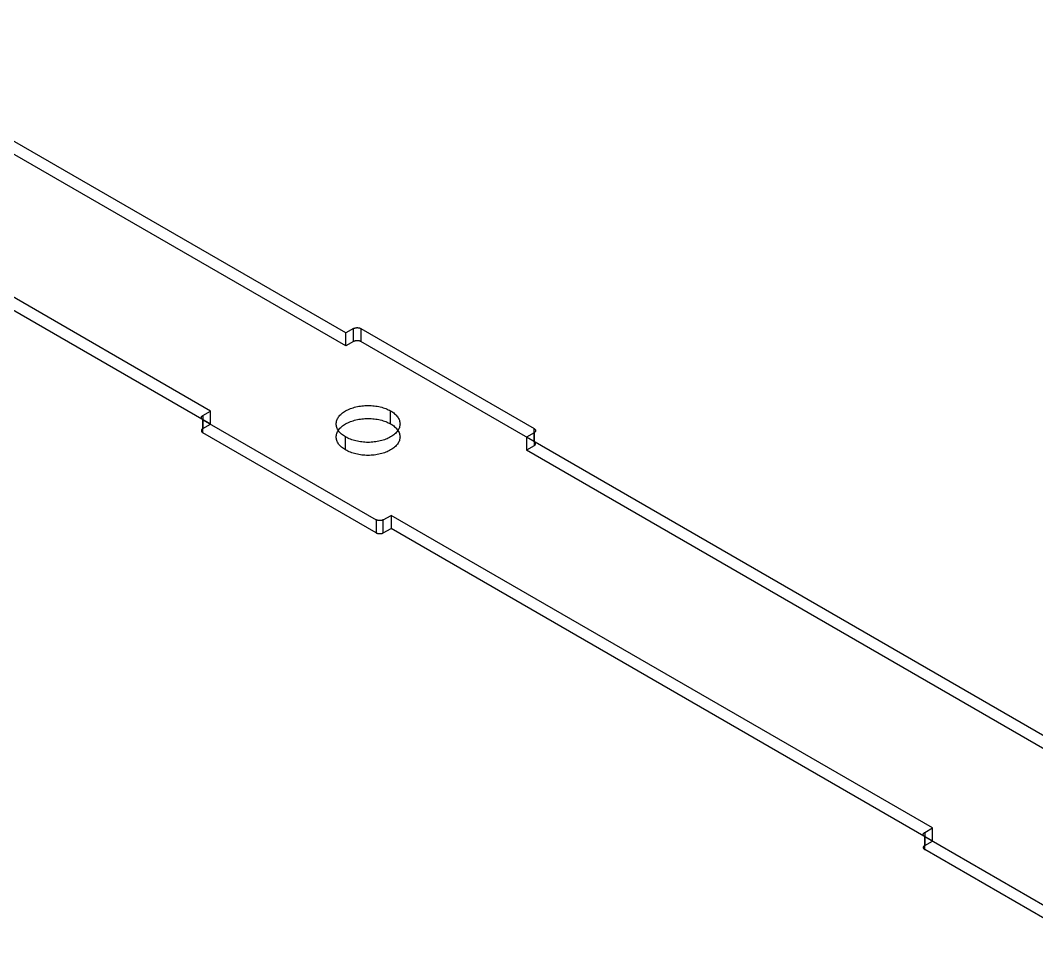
# Model space of a CAD drawing. Header units: inches. Extents: x 1.4 to 100.6, y 1.4 to 64.6.
# Drawn here: x 89.493 to 92.227, y 34.668 to 37.168 of the extents above; entities that cross this region are included whole.
import ezdxf

# ---------------------------------------------------------------- set-up
doc = ezdxf.new("R2010")
doc.units = ezdxf.units.IN
doc.header["$MEASUREMENT"] = 0

msp = doc.modelspace()

# ---------------------------------------------------------------- linework, layer by layer
at = {"layer": 'OUTLINE'}
for p, q in [((90.3688, 36.3271), (88.9121, 37.1682)), ((90.3688, 36.2921), (88.9121, 37.1331)), ((90.0046, 36.1169), (88.5479, 36.9579)), ((90.0046, 36.0818), (88.5479, 36.9229)), ((90.3896, 36.3391), (90.3688, 36.3271)), ((90.3688, 36.2921), (90.3688, 36.3271)), ((90.3896, 36.3391), (90.3898, 36.3393)), ((90.3896, 36.3041), (90.3896, 36.3391)), ((90.3898, 36.3393), (90.39, 36.3394)), ((90.39, 36.3394), (90.3903, 36.3395)), ((90.3903, 36.3395), (90.3905, 36.3396)), ((90.3905, 36.3396), (90.3908, 36.3398)), ((90.3908, 36.3398), (90.3911, 36.3399)), ((90.3911, 36.3399), (90.3913, 36.34)), ((90.3913, 36.34), (90.3916, 36.3401)), ((90.3916, 36.3401), (90.3919, 36.3402)), ((90.3919, 36.3402), (90.3922, 36.3403)), ((90.3922, 36.3403), (90.3925, 36.3404)), ((90.3925, 36.3404), (90.3928, 36.3405)), ((90.3928, 36.3405), (90.393, 36.3406)), ((90.393, 36.3406), (90.3933, 36.3407)), ((90.3933, 36.3407), (90.3936, 36.3407)), ((90.3936, 36.3407), (90.3939, 36.3408)), ((90.3939, 36.3408), (90.3943, 36.3409)), ((90.3943, 36.3409), (90.3946, 36.341)), ((90.3946, 36.341), (90.3949, 36.341)), ((90.3949, 36.341), (90.3952, 36.3411)), ((90.3952, 36.3411), (90.3955, 36.3411)), ((90.3955, 36.3411), (90.3958, 36.3412)), ((90.3958, 36.3412), (90.3962, 36.3412)), ((90.3962, 36.3412), (90.3965, 36.3413)), ((90.3965, 36.3413), (90.3968, 36.3413)), ((90.3968, 36.3413), (90.3971, 36.3413)), ((90.3971, 36.3413), (90.3975, 36.3414)), ((90.3975, 36.3414), (90.3978, 36.3414)), ((90.3978, 36.3414), (90.3981, 36.3414)), ((90.3981, 36.3414), (90.3985, 36.3414)), ((90.3985, 36.3414), (90.3988, 36.3414)), ((90.3988, 36.3414), (90.3991, 36.3414)), ((90.3991, 36.3414), (90.3995, 36.3414)), ((90.3995, 36.3414), (90.3998, 36.3414)), ((90.3998, 36.3414), (90.4001, 36.3414)), ((90.4001, 36.3414), (90.4004, 36.3414)), ((90.4004, 36.3414), (90.4008, 36.3414)), ((90.4008, 36.3414), (90.4011, 36.3413)), ((90.4011, 36.3413), (90.4014, 36.3413)), ((90.4014, 36.3413), (90.4018, 36.3413)), ((90.4018, 36.3413), (90.4021, 36.3412)), ((90.4021, 36.3412), (90.4024, 36.3412)), ((90.4024, 36.3412), (90.4027, 36.3411)), ((90.4027, 36.3411), (90.403, 36.3411)), ((90.403, 36.3411), (90.4034, 36.341)), ((90.4034, 36.341), (90.4037, 36.341)), ((90.4037, 36.341), (90.404, 36.3409)), ((90.404, 36.3409), (90.4043, 36.3408)), ((90.4043, 36.3408), (90.4046, 36.3407)), ((90.4046, 36.3407), (90.4049, 36.3407)), ((90.4049, 36.3407), (90.4052, 36.3406)), ((90.4052, 36.3406), (90.4055, 36.3405)), ((90.4055, 36.3405), (90.4058, 36.3404)), ((90.4058, 36.3404), (90.4061, 36.3403)), ((90.4061, 36.3403), (90.4064, 36.3402)), ((90.4064, 36.3402), (90.4066, 36.3401)), ((90.4066, 36.3401), (90.4069, 36.34)), ((90.4069, 36.34), (90.4072, 36.3399)), ((90.4072, 36.3399), (90.4074, 36.3398)), ((90.4074, 36.3398), (90.4077, 36.3396)), ((90.4077, 36.3396), (90.408, 36.3395)), ((90.408, 36.3395), (90.4082, 36.3394)), ((90.4082, 36.3394), (90.4084, 36.3393)), ((90.4084, 36.3393), (90.4087, 36.3391)), ((90.4087, 36.3391), (90.4087, 36.3041)), ((90.4087, 36.3391), (90.8751, 36.0698)), ((90.3896, 36.3041), (90.3688, 36.2921)), ((90.3898, 36.3042), (90.3896, 36.3041)), ((90.39, 36.3044), (90.3898, 36.3042)), ((90.3903, 36.3045), (90.39, 36.3044)), ((90.3905, 36.3046), (90.3903, 36.3045)), ((90.3908, 36.3047), (90.3905, 36.3046)), ((90.3911, 36.3048), (90.3908, 36.3047)), ((90.3913, 36.3049), (90.3911, 36.3048)), ((90.3916, 36.3051), (90.3913, 36.3049)), ((90.3919, 36.3052), (90.3916, 36.3051)), ((90.3922, 36.3053), (90.3919, 36.3052)), ((90.3925, 36.3054), (90.3922, 36.3053)), ((90.3928, 36.3055), (90.3925, 36.3054)), ((90.393, 36.3055), (90.3928, 36.3055)), ((90.3933, 36.3056), (90.393, 36.3055)), ((90.3936, 36.3057), (90.3933, 36.3056)), ((90.3939, 36.3058), (90.3936, 36.3057)), ((90.3943, 36.3058), (90.3939, 36.3058)), ((90.3946, 36.3059), (90.3943, 36.3058)), ((90.3949, 36.306), (90.3946, 36.3059)), ((90.3952, 36.306), (90.3949, 36.306)), ((90.3955, 36.3061), (90.3952, 36.306)), ((90.3958, 36.3061), (90.3955, 36.3061)), ((90.3962, 36.3062), (90.3958, 36.3061)), ((90.3965, 36.3062), (90.3962, 36.3062)), ((90.3968, 36.3063), (90.3965, 36.3062)), ((90.3971, 36.3063), (90.3968, 36.3063)), ((90.3975, 36.3063), (90.3971, 36.3063)), ((90.3978, 36.3063), (90.3975, 36.3063)), ((90.3981, 36.3064), (90.3978, 36.3063)), ((90.3985, 36.3064), (90.3981, 36.3064)), ((90.3988, 36.3064), (90.3985, 36.3064)), ((90.3991, 36.3064), (90.3988, 36.3064)), ((90.3995, 36.3064), (90.3991, 36.3064)), ((90.3998, 36.3064), (90.3995, 36.3064)), ((90.4001, 36.3064), (90.3998, 36.3064)), ((90.4004, 36.3063), (90.4001, 36.3064)), ((90.4008, 36.3063), (90.4004, 36.3063)), ((90.4011, 36.3063), (90.4008, 36.3063)), ((90.4014, 36.3063), (90.4011, 36.3063)), ((90.4018, 36.3062), (90.4014, 36.3063)), ((90.4021, 36.3062), (90.4018, 36.3062)), ((90.4024, 36.3061), (90.4021, 36.3062)), ((90.4027, 36.3061), (90.4024, 36.3061)), ((90.403, 36.306), (90.4027, 36.3061)), ((90.4034, 36.306), (90.403, 36.306)), ((90.4037, 36.3059), (90.4034, 36.306)), ((90.404, 36.3058), (90.4037, 36.3059)), ((90.4043, 36.3058), (90.404, 36.3058)), ((90.4046, 36.3057), (90.4043, 36.3058)), ((90.4049, 36.3056), (90.4046, 36.3057)), ((90.4052, 36.3055), (90.4049, 36.3056)), ((90.4055, 36.3055), (90.4052, 36.3055)), ((90.4058, 36.3054), (90.4055, 36.3055)), ((90.4061, 36.3053), (90.4058, 36.3054)), ((90.4064, 36.3052), (90.4061, 36.3053)), ((90.4066, 36.3051), (90.4064, 36.3052)), ((90.4069, 36.3049), (90.4066, 36.3051)), ((90.4072, 36.3048), (90.4069, 36.3049)), ((90.4074, 36.3047), (90.4072, 36.3048)), ((90.4077, 36.3046), (90.4074, 36.3047)), ((90.408, 36.3045), (90.4077, 36.3046)), ((90.4082, 36.3044), (90.408, 36.3045)), ((90.4084, 36.3042), (90.4082, 36.3044)), ((90.4087, 36.3041), (90.4084, 36.3042)), ((90.8751, 36.0348), (90.4087, 36.3041)), ((90.3807, 36.1236), (90.3843, 36.1249)), ((90.3843, 36.1249), (90.388, 36.1261)), ((90.388, 36.1261), (90.3917, 36.1272)), ((90.3917, 36.1272), (90.3956, 36.1282)), ((90.3956, 36.1282), (90.3995, 36.1291)), ((90.3995, 36.1291), (90.4035, 36.1298)), ((90.4035, 36.1298), (90.4076, 36.1305)), ((90.4076, 36.1305), (90.4117, 36.131)), ((90.4117, 36.131), (90.4158, 36.1314)), ((90.4158, 36.1314), (90.42, 36.1317)), ((90.42, 36.1317), (90.4242, 36.1319)), ((90.4242, 36.1319), (90.4284, 36.132)), ((90.4284, 36.132), (90.4326, 36.1319)), ((90.4326, 36.1319), (90.4368, 36.1317)), ((90.4368, 36.1317), (90.441, 36.1314)), ((90.441, 36.1314), (90.4452, 36.131)), ((90.4452, 36.131), (90.4493, 36.1305)), ((90.4493, 36.1305), (90.4533, 36.1298)), ((90.4533, 36.1298), (90.4573, 36.1291)), ((90.4573, 36.1291), (90.4613, 36.1282)), ((90.4613, 36.1282), (90.4651, 36.1272)), ((90.4651, 36.1272), (90.4689, 36.1261)), ((90.4689, 36.1261), (90.4726, 36.1249)), ((90.4726, 36.1249), (90.4761, 36.1236)), ((89.9798, 36.0993), (89.9799, 36.0995)), ((89.9799, 36.0991), (89.9798, 36.0993)), ((89.9799, 36.1001), (89.98, 36.1003)), ((89.9799, 36.0999), (89.9799, 36.1001)), ((89.9799, 36.0997), (89.9799, 36.0999)), ((89.9799, 36.0995), (89.9799, 36.0997)), ((89.9799, 36.099), (89.9799, 36.0991)), ((89.9799, 36.0988), (89.9799, 36.099)), ((89.9799, 36.0986), (89.9799, 36.0988)), ((89.98, 36.0984), (89.9799, 36.0986)), ((89.98, 36.1007), (89.9801, 36.1009)), ((89.98, 36.1005), (89.98, 36.1007)), ((89.98, 36.1003), (89.98, 36.1005)), ((89.98, 36.0982), (89.98, 36.0984)), ((89.98, 36.098), (89.98, 36.0982)), ((89.9801, 36.0978), (89.98, 36.098)), ((89.9801, 36.1009), (89.9802, 36.1011)), ((89.9802, 36.0976), (89.9801, 36.0978)), ((89.9802, 36.1011), (89.9803, 36.1012)), ((89.9803, 36.0974), (89.9802, 36.0976)), ((89.9803, 36.1014), (89.9804, 36.1016)), ((89.9803, 36.1012), (89.9803, 36.1014)), ((89.9803, 36.0973), (89.9803, 36.0974)), ((89.9804, 36.0971), (89.9803, 36.0973)), ((89.9804, 36.1016), (89.9805, 36.1018)), ((89.9805, 36.0969), (89.9804, 36.0971)), ((89.9805, 36.1018), (89.9806, 36.102)), ((89.9806, 36.0967), (89.9805, 36.0969)), ((89.9806, 36.102), (89.9808, 36.1022)), ((89.9808, 36.0965), (89.9806, 36.0967)), ((89.9808, 36.1022), (89.9809, 36.1023)), ((89.9809, 36.1023), (89.981, 36.1025)), ((89.981, 36.1025), (89.9811, 36.1027)), ((89.9811, 36.1027), (89.9813, 36.1029)), ((89.9813, 36.1029), (89.9814, 36.103)), ((89.9814, 36.103), (89.9816, 36.1032)), ((89.9816, 36.1032), (89.9818, 36.1034)), ((89.9818, 36.1034), (89.9819, 36.1035)), ((89.9819, 36.1035), (89.9821, 36.1037)), ((89.9821, 36.1037), (89.9823, 36.1038)), ((89.9823, 36.1038), (89.9825, 36.104)), ((89.9825, 36.104), (89.9827, 36.1041)), ((89.9827, 36.1041), (89.9829, 36.1043)), ((89.9829, 36.1043), (89.9831, 36.1044)), ((89.9831, 36.1044), (89.9834, 36.1046)), ((89.9834, 36.1046), (89.9836, 36.1047)), ((89.9836, 36.1047), (89.9838, 36.1049)), ((89.9838, 36.1049), (90.0046, 36.1169)), ((89.9838, 36.1049), (89.9838, 36.0698)), ((90.0046, 36.0818), (90.0046, 36.1169)), ((90.3452, 36.0945), (90.3463, 36.0968)), ((90.3463, 36.0968), (90.3476, 36.0991)), ((90.3476, 36.0991), (90.3491, 36.1014)), ((90.3491, 36.1014), (90.3508, 36.1036)), ((90.3508, 36.1036), (90.3527, 36.1058)), ((90.3527, 36.1058), (90.3548, 36.1079)), ((90.3548, 36.1079), (90.3571, 36.11)), ((90.3571, 36.11), (90.3595, 36.1119)), ((90.3595, 36.1119), (90.3621, 36.1139)), ((90.3621, 36.1139), (90.3648, 36.1157)), ((90.3648, 36.1157), (90.3677, 36.1175)), ((90.3677, 36.1175), (90.3708, 36.1191)), ((90.3708, 36.1191), (90.374, 36.1207)), ((90.374, 36.1207), (90.3773, 36.1222)), ((90.3773, 36.1222), (90.3807, 36.1236)), ((90.4158, 36.0964), (90.42, 36.0967)), ((90.42, 36.0967), (90.4242, 36.0969)), ((90.4242, 36.0969), (90.4284, 36.0969)), ((90.4284, 36.0969), (90.4326, 36.0969)), ((90.4326, 36.0969), (90.4368, 36.0967)), ((90.4368, 36.0967), (90.441, 36.0964)), ((90.4761, 36.1236), (90.4796, 36.1222)), ((90.4796, 36.1222), (90.4829, 36.1207)), ((90.4829, 36.1207), (90.4861, 36.1191)), ((90.4861, 36.1191), (90.4891, 36.1175)), ((90.4891, 36.0824), (90.4891, 36.1175)), ((90.4891, 36.1175), (90.492, 36.1157)), ((90.492, 36.1157), (90.4948, 36.1139)), ((90.4948, 36.1139), (90.4974, 36.1119)), ((90.4974, 36.1119), (90.4998, 36.11)), ((90.4998, 36.11), (90.5021, 36.1079)), ((90.5021, 36.1079), (90.5041, 36.1058)), ((90.5041, 36.1058), (90.506, 36.1036)), ((90.506, 36.1036), (90.5077, 36.1014)), ((90.5077, 36.1014), (90.5092, 36.0991)), ((90.5092, 36.0991), (90.5106, 36.0968)), ((90.5106, 36.0968), (90.5117, 36.0945)), ((89.9809, 36.0964), (89.9808, 36.0965)), ((89.981, 36.0962), (89.9809, 36.0964)), ((89.9811, 36.096), (89.981, 36.0962)), ((89.9813, 36.0958), (89.9811, 36.096)), ((89.9814, 36.0957), (89.9813, 36.0958)), ((89.9816, 36.0955), (89.9814, 36.0957)), ((89.9818, 36.0953), (89.9816, 36.0955)), ((89.9819, 36.0952), (89.9818, 36.0953)), ((89.9821, 36.095), (89.9819, 36.0952)), ((89.9823, 36.0948), (89.9821, 36.095)), ((89.9825, 36.0947), (89.9823, 36.0948)), ((89.9827, 36.0945), (89.9825, 36.0947)), ((89.9829, 36.0944), (89.9827, 36.0945)), ((89.9831, 36.0942), (89.9829, 36.0944)), ((89.9831, 36.0694), (89.9829, 36.0692)), ((89.9834, 36.0941), (89.9831, 36.0942)), ((89.9834, 36.0695), (89.9831, 36.0694)), ((89.9836, 36.094), (89.9834, 36.0941)), ((89.9836, 36.0697), (89.9834, 36.0695)), ((89.9838, 36.0938), (89.9836, 36.094)), ((89.9838, 36.0698), (89.9836, 36.0697)), ((89.9838, 36.0938), (90.4503, 35.8245)), ((89.9838, 36.0588), (89.9838, 36.0938)), ((89.9838, 36.0698), (90.0046, 36.0818)), ((90.3426, 36.0824), (90.3427, 36.0849)), ((90.3427, 36.08), (90.3426, 36.0824)), ((90.3427, 36.0849), (90.343, 36.0873)), ((90.343, 36.0776), (90.3427, 36.08)), ((90.343, 36.0873), (90.3435, 36.0897)), ((90.3435, 36.0751), (90.343, 36.0776)), ((90.3435, 36.0897), (90.3442, 36.0921)), ((90.3442, 36.0728), (90.3435, 36.0751)), ((90.3442, 36.0921), (90.3452, 36.0945)), ((90.3452, 36.0704), (90.3442, 36.0728)), ((90.3463, 36.068), (90.3452, 36.0704)), ((90.3508, 36.0686), (90.3527, 36.0707)), ((90.3527, 36.0707), (90.3548, 36.0729)), ((90.3548, 36.0729), (90.3571, 36.0749)), ((90.3571, 36.0749), (90.3595, 36.0769)), ((90.3595, 36.0769), (90.3621, 36.0788)), ((90.3621, 36.0788), (90.3648, 36.0807)), ((90.3648, 36.0807), (90.3677, 36.0824)), ((90.3677, 36.0824), (90.3708, 36.0841)), ((90.3708, 36.0841), (90.374, 36.0857)), ((90.374, 36.0857), (90.3773, 36.0872)), ((90.3773, 36.0872), (90.3807, 36.0886)), ((90.3807, 36.0886), (90.3843, 36.0899)), ((90.3843, 36.0899), (90.388, 36.0911)), ((90.388, 36.0911), (90.3917, 36.0922)), ((90.3917, 36.0922), (90.3956, 36.0932)), ((90.3956, 36.0932), (90.3995, 36.094)), ((90.3995, 36.094), (90.4035, 36.0948)), ((90.4035, 36.0948), (90.4076, 36.0955)), ((90.4076, 36.0955), (90.4117, 36.096)), ((90.4117, 36.096), (90.4158, 36.0964)), ((90.441, 36.0964), (90.4452, 36.096)), ((90.4452, 36.096), (90.4493, 36.0955)), ((90.4493, 36.0955), (90.4533, 36.0948)), ((90.4533, 36.0948), (90.4573, 36.094)), ((90.4573, 36.094), (90.4613, 36.0932)), ((90.4613, 36.0932), (90.4651, 36.0922)), ((90.4651, 36.0922), (90.4689, 36.0911)), ((90.4689, 36.0911), (90.4726, 36.0899)), ((90.4726, 36.0899), (90.4761, 36.0886)), ((90.4761, 36.0886), (90.4796, 36.0872)), ((90.4796, 36.0872), (90.4829, 36.0857)), ((90.4829, 36.0857), (90.4861, 36.0841)), ((90.4861, 36.0841), (90.4891, 36.0824)), ((90.4891, 36.0824), (90.492, 36.0807)), ((90.492, 36.0807), (90.4948, 36.0788)), ((90.4948, 36.0788), (90.4974, 36.0769)), ((90.4974, 36.0769), (90.4998, 36.0749)), ((90.4998, 36.0749), (90.5021, 36.0729)), ((90.5021, 36.0729), (90.5041, 36.0707)), ((90.5041, 36.0707), (90.506, 36.0686)), ((90.5117, 36.0704), (90.5106, 36.068)), ((90.5117, 36.0945), (90.5126, 36.0921)), ((90.5126, 36.0728), (90.5117, 36.0704)), ((90.5126, 36.0921), (90.5133, 36.0897)), ((90.5133, 36.0751), (90.5126, 36.0728)), ((90.5133, 36.0897), (90.5139, 36.0873)), ((90.5139, 36.0776), (90.5133, 36.0751)), ((90.5139, 36.0873), (90.5142, 36.0849)), ((90.5142, 36.08), (90.5139, 36.0776)), ((90.5142, 36.0849), (90.5143, 36.0824)), ((90.5143, 36.0824), (90.5142, 36.08)), ((90.8751, 36.0348), (90.8751, 36.0698)), ((90.8751, 36.0698), (90.8754, 36.0697)), ((90.8754, 36.0697), (90.8756, 36.0695)), ((90.8756, 36.0695), (90.8758, 36.0694)), ((90.8758, 36.0694), (90.876, 36.0692)), ((89.9799, 36.0645), (89.9798, 36.0643)), ((89.9798, 36.0643), (89.9799, 36.0641)), ((89.98, 36.0653), (89.9799, 36.0651)), ((89.9799, 36.0651), (89.9799, 36.0649)), ((89.9799, 36.0649), (89.9799, 36.0647)), ((89.9799, 36.0647), (89.9799, 36.0645)), ((89.9799, 36.0641), (89.9799, 36.0639)), ((89.9799, 36.0639), (89.9799, 36.0637)), ((89.9799, 36.0637), (89.9799, 36.0635)), ((89.9799, 36.0635), (89.98, 36.0633)), ((89.9801, 36.0658), (89.98, 36.0656)), ((89.98, 36.0656), (89.98, 36.0654)), ((89.98, 36.0654), (89.98, 36.0653)), ((89.98, 36.0633), (89.98, 36.0632)), ((89.98, 36.0632), (89.98, 36.063)), ((89.98, 36.063), (89.9801, 36.0628)), ((89.9802, 36.066), (89.9801, 36.0658)), ((89.9801, 36.0628), (89.9802, 36.0626)), ((89.9803, 36.0662), (89.9802, 36.066)), ((89.9802, 36.0626), (89.9803, 36.0624)), ((89.9804, 36.0666), (89.9803, 36.0664)), ((89.9803, 36.0664), (89.9803, 36.0662)), ((89.9803, 36.0624), (89.9803, 36.0622)), ((89.9803, 36.0622), (89.9804, 36.062)), ((89.9805, 36.0667), (89.9804, 36.0666)), ((89.9804, 36.062), (89.9805, 36.0618)), ((89.9806, 36.0669), (89.9805, 36.0667)), ((89.9805, 36.0618), (89.9806, 36.0617)), ((89.9808, 36.0671), (89.9806, 36.0669)), ((89.9806, 36.0617), (89.9808, 36.0615)), ((89.9809, 36.0673), (89.9808, 36.0671)), ((89.9808, 36.0615), (89.9809, 36.0613)), ((89.981, 36.0675), (89.9809, 36.0673)), ((89.9809, 36.0613), (89.981, 36.0611)), ((89.9811, 36.0676), (89.981, 36.0675)), ((89.981, 36.0611), (89.9811, 36.061)), ((89.9813, 36.0678), (89.9811, 36.0676)), ((89.9811, 36.061), (89.9813, 36.0608)), ((89.9814, 36.068), (89.9813, 36.0678)), ((89.9813, 36.0608), (89.9814, 36.0606)), ((89.9816, 36.0681), (89.9814, 36.068)), ((89.9814, 36.0606), (89.9816, 36.0605)), ((89.9818, 36.0683), (89.9816, 36.0681)), ((89.9816, 36.0605), (89.9818, 36.0603)), ((89.9819, 36.0685), (89.9818, 36.0683)), ((89.9818, 36.0603), (89.9819, 36.0601)), ((89.9821, 36.0686), (89.9819, 36.0685)), ((89.9819, 36.0601), (89.9821, 36.06)), ((89.9823, 36.0688), (89.9821, 36.0686)), ((89.9821, 36.06), (89.9823, 36.0598)), ((89.9825, 36.0689), (89.9823, 36.0688)), ((89.9823, 36.0598), (89.9825, 36.0596)), ((89.9827, 36.0691), (89.9825, 36.0689)), ((89.9825, 36.0596), (89.9827, 36.0595)), ((89.9829, 36.0692), (89.9827, 36.0691)), ((89.9827, 36.0595), (89.9829, 36.0593)), ((89.9829, 36.0593), (89.9831, 36.0592)), ((89.9831, 36.0592), (89.9834, 36.0591)), ((89.9834, 36.0591), (89.9836, 36.0589)), ((89.9836, 36.0589), (89.9838, 36.0588)), ((90.4503, 35.7895), (89.9838, 36.0588)), ((90.3426, 36.0474), (90.3427, 36.0498)), ((90.3427, 36.0449), (90.3426, 36.0474)), ((90.3427, 36.0498), (90.343, 36.0522)), ((90.343, 36.0425), (90.3427, 36.0449)), ((90.343, 36.0522), (90.3435, 36.0546)), ((90.3435, 36.0401), (90.343, 36.0425)), ((90.3435, 36.0546), (90.3442, 36.057)), ((90.3442, 36.057), (90.3452, 36.0594)), ((90.3452, 36.0594), (90.3463, 36.0618)), ((90.3476, 36.0657), (90.3463, 36.068)), ((90.3463, 36.0618), (90.3476, 36.0641)), ((90.3476, 36.0641), (90.3491, 36.0663)), ((90.3491, 36.0635), (90.3476, 36.0657)), ((90.3491, 36.0663), (90.3508, 36.0686)), ((90.3508, 36.0612), (90.3491, 36.0635)), ((90.3527, 36.0591), (90.3508, 36.0612)), ((90.3548, 36.0569), (90.3527, 36.0591)), ((90.3571, 36.0549), (90.3548, 36.0569)), ((90.3595, 36.0529), (90.3571, 36.0549)), ((90.3621, 36.051), (90.3595, 36.0529)), ((90.3648, 36.0491), (90.3621, 36.051)), ((90.3677, 36.0474), (90.3648, 36.0491)), ((90.3677, 36.0123), (90.3677, 36.0474)), ((90.3708, 36.0457), (90.3677, 36.0474)), ((90.374, 36.0441), (90.3708, 36.0457)), ((90.3773, 36.0426), (90.374, 36.0441)), ((90.3807, 36.0412), (90.3773, 36.0426)), ((90.4796, 36.0426), (90.4761, 36.0412)), ((90.4829, 36.0441), (90.4796, 36.0426)), ((90.4861, 36.0457), (90.4829, 36.0441)), ((90.4891, 36.0474), (90.4861, 36.0457)), ((90.492, 36.0491), (90.4891, 36.0474)), ((90.4948, 36.051), (90.492, 36.0491)), ((90.4974, 36.0529), (90.4948, 36.051)), ((90.4998, 36.0549), (90.4974, 36.0529)), ((90.5021, 36.0569), (90.4998, 36.0549)), ((90.5041, 36.0591), (90.5021, 36.0569)), ((90.506, 36.0612), (90.5041, 36.0591)), ((90.506, 36.0686), (90.5077, 36.0663)), ((90.5077, 36.0635), (90.506, 36.0612)), ((90.5077, 36.0663), (90.5092, 36.0641)), ((90.5092, 36.0657), (90.5077, 36.0635)), ((90.5106, 36.068), (90.5092, 36.0657)), ((90.5092, 36.0641), (90.5106, 36.0618)), ((90.5106, 36.0618), (90.5117, 36.0594)), ((90.5117, 36.0594), (90.5126, 36.057)), ((90.5126, 36.057), (90.5133, 36.0546)), ((90.5133, 36.0546), (90.5139, 36.0522)), ((90.5139, 36.0425), (90.5133, 36.0401)), ((90.5139, 36.0522), (90.5142, 36.0498)), ((90.5142, 36.0449), (90.5139, 36.0425)), ((90.5142, 36.0498), (90.5143, 36.0474)), ((90.5143, 36.0474), (90.5142, 36.0449)), ((90.8751, 36.0588), (90.8543, 36.0468)), ((92.311, 35.2057), (90.8543, 36.0468)), ((90.8543, 36.0468), (90.8543, 36.0117)), ((90.8754, 36.0589), (90.8751, 36.0588)), ((90.8751, 36.0588), (90.8751, 36.0237)), ((90.8756, 36.0591), (90.8754, 36.0589)), ((90.8758, 36.0592), (90.8756, 36.0591)), ((90.876, 36.0593), (90.8758, 36.0592)), ((90.876, 36.0692), (90.8762, 36.0691)), ((90.8762, 36.0595), (90.876, 36.0593)), ((90.8762, 36.0691), (90.8764, 36.0689)), ((90.8764, 36.0596), (90.8762, 36.0595)), ((90.8764, 36.0689), (90.8766, 36.0688)), ((90.8766, 36.0598), (90.8764, 36.0596)), ((90.8766, 36.0688), (90.8768, 36.0686)), ((90.8768, 36.06), (90.8766, 36.0598)), ((90.8768, 36.0686), (90.877, 36.0685)), ((90.877, 36.0601), (90.8768, 36.06)), ((90.877, 36.0685), (90.8772, 36.0683)), ((90.8772, 36.0603), (90.877, 36.0601)), ((90.8772, 36.0683), (90.8773, 36.0681)), ((90.8773, 36.0605), (90.8772, 36.0603)), ((90.8773, 36.0681), (90.8775, 36.068)), ((90.8775, 36.0606), (90.8773, 36.0605)), ((90.8775, 36.068), (90.8776, 36.0678)), ((90.8776, 36.0608), (90.8775, 36.0606)), ((90.8776, 36.0678), (90.8778, 36.0676)), ((90.8778, 36.061), (90.8776, 36.0608)), ((90.8778, 36.0676), (90.8779, 36.0675)), ((90.8779, 36.0611), (90.8778, 36.061)), ((90.8779, 36.0675), (90.8781, 36.0673)), ((90.8781, 36.0613), (90.8779, 36.0611)), ((90.8781, 36.0673), (90.8782, 36.0671)), ((90.8782, 36.0615), (90.8781, 36.0613)), ((90.8782, 36.0671), (90.8783, 36.0669)), ((90.8783, 36.0617), (90.8782, 36.0615)), ((90.8783, 36.0669), (90.8784, 36.0667)), ((90.8784, 36.0618), (90.8783, 36.0617)), ((90.8784, 36.0667), (90.8785, 36.0666)), ((90.8785, 36.062), (90.8784, 36.0618)), ((90.8785, 36.0666), (90.8786, 36.0664)), ((90.8786, 36.0622), (90.8785, 36.062)), ((90.8786, 36.0664), (90.8787, 36.0662)), ((90.8787, 36.0624), (90.8786, 36.0622)), ((90.8787, 36.0662), (90.8788, 36.066)), ((90.8788, 36.0626), (90.8787, 36.0624)), ((90.8788, 36.066), (90.8788, 36.0658)), ((90.8788, 36.0658), (90.8789, 36.0656)), ((90.8789, 36.063), (90.8788, 36.0628)), ((90.8788, 36.0628), (90.8788, 36.0626)), ((90.8789, 36.0656), (90.8789, 36.0654)), ((90.8789, 36.0654), (90.879, 36.0653)), ((90.879, 36.0633), (90.8789, 36.0632)), ((90.8789, 36.0632), (90.8789, 36.063)), ((90.879, 36.0653), (90.879, 36.0651)), ((90.879, 36.0651), (90.8791, 36.0649)), ((90.8791, 36.0637), (90.879, 36.0635)), ((90.879, 36.0635), (90.879, 36.0633)), ((90.8791, 36.0649), (90.8791, 36.0647)), ((90.8791, 36.0647), (90.8791, 36.0645)), ((90.8791, 36.0645), (90.8791, 36.0643)), ((90.8791, 36.0643), (90.8791, 36.0641)), ((90.8791, 36.0641), (90.8791, 36.0639)), ((90.8791, 36.0639), (90.8791, 36.0637)), ((90.3442, 36.0377), (90.3435, 36.0401)), ((90.3452, 36.0353), (90.3442, 36.0377)), ((90.3463, 36.033), (90.3452, 36.0353)), ((90.3476, 36.0307), (90.3463, 36.033)), ((90.3491, 36.0284), (90.3476, 36.0307)), ((90.3508, 36.0262), (90.3491, 36.0284)), ((90.3527, 36.024), (90.3508, 36.0262)), ((90.3548, 36.0219), (90.3527, 36.024)), ((90.3571, 36.0198), (90.3548, 36.0219)), ((90.3595, 36.0179), (90.3571, 36.0198)), ((90.3621, 36.0159), (90.3595, 36.0179)), ((90.3648, 36.0141), (90.3621, 36.0159)), ((90.3843, 36.0399), (90.3807, 36.0412)), ((90.388, 36.0387), (90.3843, 36.0399)), ((90.3917, 36.0376), (90.388, 36.0387)), ((90.3956, 36.0366), (90.3917, 36.0376)), ((90.3995, 36.0358), (90.3956, 36.0366)), ((90.4035, 36.035), (90.3995, 36.0358)), ((90.4076, 36.0343), (90.4035, 36.035)), ((90.4117, 36.0338), (90.4076, 36.0343)), ((90.4158, 36.0334), (90.4117, 36.0338)), ((90.42, 36.0331), (90.4158, 36.0334)), ((90.4242, 36.0329), (90.42, 36.0331)), ((90.4284, 36.0329), (90.4242, 36.0329)), ((90.4326, 36.0329), (90.4284, 36.0329)), ((90.4368, 36.0331), (90.4326, 36.0329)), ((90.441, 36.0334), (90.4368, 36.0331)), ((90.4452, 36.0338), (90.441, 36.0334)), ((90.4493, 36.0343), (90.4452, 36.0338)), ((90.4533, 36.035), (90.4493, 36.0343)), ((90.4573, 36.0358), (90.4533, 36.035)), ((90.4613, 36.0366), (90.4573, 36.0358)), ((90.4651, 36.0376), (90.4613, 36.0366)), ((90.4689, 36.0387), (90.4651, 36.0376)), ((90.4726, 36.0399), (90.4689, 36.0387)), ((90.4761, 36.0412), (90.4726, 36.0399)), ((90.4948, 36.0159), (90.492, 36.0141)), ((90.4974, 36.0179), (90.4948, 36.0159)), ((90.4998, 36.0198), (90.4974, 36.0179)), ((90.5021, 36.0219), (90.4998, 36.0198)), ((90.5041, 36.024), (90.5021, 36.0219)), ((90.506, 36.0262), (90.5041, 36.024)), ((90.5077, 36.0284), (90.506, 36.0262)), ((90.5092, 36.0307), (90.5077, 36.0284)), ((90.5106, 36.033), (90.5092, 36.0307)), ((90.5117, 36.0353), (90.5106, 36.033)), ((90.5126, 36.0377), (90.5117, 36.0353)), ((90.5133, 36.0401), (90.5126, 36.0377)), ((90.8751, 36.0237), (90.8543, 36.0117)), ((90.8754, 36.0346), (90.8751, 36.0348)), ((90.8751, 36.0237), (90.8754, 36.0239)), ((90.8756, 36.0345), (90.8754, 36.0346)), ((90.8754, 36.0239), (90.8756, 36.024)), ((90.8758, 36.0344), (90.8756, 36.0345)), ((90.8756, 36.024), (90.8758, 36.0242)), ((90.876, 36.0342), (90.8758, 36.0344)), ((90.8758, 36.0242), (90.876, 36.0243)), ((90.8762, 36.0341), (90.876, 36.0342)), ((90.876, 36.0243), (90.8762, 36.0245)), ((90.8764, 36.0339), (90.8762, 36.0341)), ((90.8762, 36.0245), (90.8764, 36.0246)), ((90.8766, 36.0337), (90.8764, 36.0339)), ((90.8764, 36.0246), (90.8766, 36.0248)), ((90.8768, 36.0336), (90.8766, 36.0337)), ((90.8766, 36.0248), (90.8768, 36.0249)), ((90.877, 36.0334), (90.8768, 36.0336)), ((90.8768, 36.0249), (90.877, 36.0251)), ((90.8772, 36.0333), (90.877, 36.0334)), ((90.877, 36.0251), (90.8772, 36.0252)), ((90.8773, 36.0331), (90.8772, 36.0333)), ((90.8772, 36.0252), (90.8773, 36.0254)), ((90.8775, 36.0329), (90.8773, 36.0331)), ((90.8773, 36.0254), (90.8775, 36.0256)), ((90.8776, 36.0328), (90.8775, 36.0329)), ((90.8775, 36.0256), (90.8776, 36.0257)), ((90.8778, 36.0326), (90.8776, 36.0328)), ((90.8776, 36.0257), (90.8778, 36.0259)), ((90.8779, 36.0324), (90.8778, 36.0326)), ((90.8778, 36.0259), (90.8779, 36.0261)), ((90.8781, 36.0322), (90.8779, 36.0324)), ((90.8779, 36.0261), (90.8781, 36.0263)), ((90.8782, 36.0321), (90.8781, 36.0322)), ((90.8781, 36.0263), (90.8782, 36.0264)), ((90.8783, 36.0319), (90.8782, 36.0321)), ((90.8782, 36.0264), (90.8783, 36.0266)), ((90.8784, 36.0317), (90.8783, 36.0319)), ((90.8783, 36.0266), (90.8784, 36.0268)), ((90.8785, 36.0315), (90.8784, 36.0317)), ((90.8784, 36.0268), (90.8785, 36.027)), ((90.8786, 36.0313), (90.8785, 36.0315)), ((90.8785, 36.027), (90.8786, 36.0272)), ((90.8787, 36.0311), (90.8786, 36.0313)), ((90.8786, 36.0272), (90.8787, 36.0274)), ((90.8788, 36.031), (90.8787, 36.0311)), ((90.8787, 36.0274), (90.8788, 36.0275)), ((90.8788, 36.0308), (90.8788, 36.031)), ((90.8789, 36.0306), (90.8788, 36.0308)), ((90.8788, 36.0277), (90.8789, 36.0279)), ((90.8788, 36.0275), (90.8788, 36.0277)), ((90.8789, 36.0304), (90.8789, 36.0306)), ((90.879, 36.0302), (90.8789, 36.0304)), ((90.8789, 36.0281), (90.879, 36.0283)), ((90.8789, 36.0279), (90.8789, 36.0281)), ((90.879, 36.03), (90.879, 36.0302)), ((90.8791, 36.0298), (90.879, 36.03)), ((90.879, 36.0285), (90.8791, 36.0287)), ((90.879, 36.0283), (90.879, 36.0285)), ((90.8791, 36.0296), (90.8791, 36.0298)), ((90.8791, 36.0294), (90.8791, 36.0296)), ((90.8791, 36.0293), (90.8791, 36.0294)), ((90.8791, 36.0291), (90.8791, 36.0293)), ((90.8791, 36.0289), (90.8791, 36.0291)), ((90.8791, 36.0287), (90.8791, 36.0289)), ((90.3677, 36.0123), (90.3648, 36.0141)), ((90.3708, 36.0107), (90.3677, 36.0123)), ((90.374, 36.0091), (90.3708, 36.0107)), ((90.3773, 36.0076), (90.374, 36.0091)), ((90.3807, 36.0062), (90.3773, 36.0076)), ((90.3843, 36.0049), (90.3807, 36.0062)), ((90.388, 36.0037), (90.3843, 36.0049)), ((90.3917, 36.0026), (90.388, 36.0037)), ((90.3956, 36.0016), (90.3917, 36.0026)), ((90.3995, 36.0007), (90.3956, 36.0016)), ((90.4035, 36), (90.3995, 36.0007)), ((90.4076, 35.9993), (90.4035, 36)), ((90.4117, 35.9988), (90.4076, 35.9993)), ((90.4158, 35.9984), (90.4117, 35.9988)), ((90.42, 35.9981), (90.4158, 35.9984)), ((90.4242, 35.9979), (90.42, 35.9981)), ((90.4284, 35.9978), (90.4242, 35.9979)), ((90.4326, 35.9979), (90.4284, 35.9978)), ((90.4368, 35.9981), (90.4326, 35.9979)), ((90.441, 35.9984), (90.4368, 35.9981)), ((90.4452, 35.9988), (90.441, 35.9984)), ((90.4493, 35.9993), (90.4452, 35.9988)), ((90.4533, 36), (90.4493, 35.9993)), ((90.4573, 36.0007), (90.4533, 36)), ((90.4613, 36.0016), (90.4573, 36.0007)), ((90.4651, 36.0026), (90.4613, 36.0016)), ((90.4689, 36.0037), (90.4651, 36.0026)), ((90.4726, 36.0049), (90.4689, 36.0037)), ((90.4761, 36.0062), (90.4726, 36.0049)), ((90.4796, 36.0076), (90.4761, 36.0062)), ((90.4829, 36.0091), (90.4796, 36.0076)), ((90.4861, 36.0107), (90.4829, 36.0091)), ((90.4891, 36.0123), (90.4861, 36.0107)), ((90.492, 36.0141), (90.4891, 36.0123)), ((92.311, 35.1707), (90.8543, 36.0117)), ((90.4505, 35.8244), (90.4503, 35.8245)), ((90.4503, 35.8245), (90.4503, 35.7895)), ((90.4507, 35.8242), (90.4505, 35.8244)), ((90.451, 35.8241), (90.4507, 35.8242)), ((90.4512, 35.824), (90.451, 35.8241)), ((90.4515, 35.8239), (90.4512, 35.824)), ((90.4518, 35.8238), (90.4515, 35.8239)), ((90.452, 35.8236), (90.4518, 35.8238)), ((90.4523, 35.8235), (90.452, 35.8236)), ((90.4526, 35.8234), (90.4523, 35.8235)), ((90.4529, 35.8233), (90.4526, 35.8234)), ((90.4532, 35.8232), (90.4529, 35.8233)), ((90.4534, 35.8231), (90.4532, 35.8232)), ((90.4665, 35.8232), (90.4662, 35.8231)), ((90.4668, 35.8233), (90.4665, 35.8232)), ((90.4671, 35.8234), (90.4668, 35.8233)), ((90.4673, 35.8235), (90.4671, 35.8234)), ((90.4676, 35.8236), (90.4673, 35.8235)), ((90.4679, 35.8238), (90.4676, 35.8236)), ((90.4681, 35.8239), (90.4679, 35.8238)), ((90.4684, 35.824), (90.4681, 35.8239)), ((90.4686, 35.8241), (90.4684, 35.824)), ((90.4689, 35.8242), (90.4686, 35.8241)), ((90.4691, 35.8244), (90.4689, 35.8242)), ((90.4694, 35.8245), (90.4691, 35.8244)), ((90.4694, 35.8245), (90.4902, 35.8365)), ((90.4694, 35.7895), (90.4694, 35.8245)), ((91.9469, 34.9955), (90.4902, 35.8365)), ((90.4902, 35.8365), (90.4902, 35.8015)), ((90.4537, 35.8231), (90.4534, 35.8231)), ((90.454, 35.823), (90.4537, 35.8231)), ((90.4543, 35.8229), (90.454, 35.823)), ((90.4546, 35.8228), (90.4543, 35.8229)), ((90.455, 35.8227), (90.4546, 35.8228)), ((90.4553, 35.8227), (90.455, 35.8227)), ((90.4556, 35.8226), (90.4553, 35.8227)), ((90.4559, 35.8226), (90.4556, 35.8226)), ((90.4562, 35.8225), (90.4559, 35.8226)), ((90.4565, 35.8225), (90.4562, 35.8225)), ((90.4569, 35.8224), (90.4565, 35.8225)), ((90.4572, 35.8224), (90.4569, 35.8224)), ((90.4575, 35.8223), (90.4572, 35.8224)), ((90.4578, 35.8223), (90.4575, 35.8223)), ((90.4582, 35.8223), (90.4578, 35.8223)), ((90.4585, 35.8223), (90.4582, 35.8223)), ((90.4588, 35.8222), (90.4585, 35.8223)), ((90.4592, 35.8222), (90.4588, 35.8222)), ((90.4595, 35.8222), (90.4592, 35.8222)), ((90.4598, 35.8222), (90.4595, 35.8222)), ((90.4602, 35.8222), (90.4598, 35.8222)), ((90.4605, 35.8222), (90.4602, 35.8222)), ((90.4608, 35.8222), (90.4605, 35.8222)), ((90.4611, 35.8223), (90.4608, 35.8222)), ((90.4615, 35.8223), (90.4611, 35.8223)), ((90.4618, 35.8223), (90.4615, 35.8223)), ((90.4621, 35.8223), (90.4618, 35.8223)), ((90.4625, 35.8224), (90.4621, 35.8223)), ((90.4628, 35.8224), (90.4625, 35.8224)), ((90.4631, 35.8225), (90.4628, 35.8224)), ((90.4634, 35.8225), (90.4631, 35.8225)), ((90.4637, 35.8226), (90.4634, 35.8225)), ((90.4641, 35.8226), (90.4637, 35.8226)), ((90.4644, 35.8227), (90.4641, 35.8226)), ((90.4647, 35.8227), (90.4644, 35.8227)), ((90.465, 35.8228), (90.4647, 35.8227)), ((90.4653, 35.8229), (90.465, 35.8228)), ((90.4656, 35.823), (90.4653, 35.8229)), ((90.4659, 35.8231), (90.4656, 35.823)), ((90.4662, 35.8231), (90.4659, 35.8231)), ((90.4694, 35.7895), (90.4902, 35.8015)), ((91.9469, 34.9604), (90.4902, 35.8015)), ((90.4503, 35.7895), (90.4505, 35.7893)), ((90.4505, 35.7893), (90.4507, 35.7892)), ((90.4507, 35.7892), (90.451, 35.7891)), ((90.451, 35.7891), (90.4512, 35.789)), ((90.4512, 35.789), (90.4515, 35.7888)), ((90.4515, 35.7888), (90.4518, 35.7887)), ((90.4518, 35.7887), (90.452, 35.7886)), ((90.452, 35.7886), (90.4523, 35.7885)), ((90.4523, 35.7885), (90.4526, 35.7884)), ((90.4526, 35.7884), (90.4529, 35.7883)), ((90.4529, 35.7883), (90.4532, 35.7882)), ((90.4532, 35.7882), (90.4534, 35.7881)), ((90.4534, 35.7881), (90.4537, 35.788)), ((90.4537, 35.788), (90.454, 35.7879)), ((90.454, 35.7879), (90.4543, 35.7878)), ((90.4543, 35.7878), (90.4546, 35.7878)), ((90.4546, 35.7878), (90.455, 35.7877)), ((90.455, 35.7877), (90.4553, 35.7876)), ((90.4553, 35.7876), (90.4556, 35.7876)), ((90.4556, 35.7876), (90.4559, 35.7875)), ((90.4559, 35.7875), (90.4562, 35.7875)), ((90.4562, 35.7875), (90.4565, 35.7874)), ((90.4565, 35.7874), (90.4569, 35.7874)), ((90.4569, 35.7874), (90.4572, 35.7873)), ((90.4572, 35.7873), (90.4575, 35.7873)), ((90.4575, 35.7873), (90.4578, 35.7873)), ((90.4578, 35.7873), (90.4582, 35.7872)), ((90.4582, 35.7872), (90.4585, 35.7872)), ((90.4585, 35.7872), (90.4588, 35.7872)), ((90.4588, 35.7872), (90.4592, 35.7872)), ((90.4592, 35.7872), (90.4595, 35.7872)), ((90.4595, 35.7872), (90.4598, 35.7872)), ((90.4598, 35.7872), (90.4602, 35.7872)), ((90.4602, 35.7872), (90.4605, 35.7872)), ((90.4605, 35.7872), (90.4608, 35.7872)), ((90.4608, 35.7872), (90.4611, 35.7872)), ((90.4611, 35.7872), (90.4615, 35.7872)), ((90.4615, 35.7872), (90.4618, 35.7873)), ((90.4618, 35.7873), (90.4621, 35.7873)), ((90.4621, 35.7873), (90.4625, 35.7873)), ((90.4625, 35.7873), (90.4628, 35.7874)), ((90.4628, 35.7874), (90.4631, 35.7874)), ((90.4631, 35.7874), (90.4634, 35.7875)), ((90.4634, 35.7875), (90.4637, 35.7875)), ((90.4637, 35.7875), (90.4641, 35.7876)), ((90.4641, 35.7876), (90.4644, 35.7876)), ((90.4644, 35.7876), (90.4647, 35.7877)), ((90.4647, 35.7877), (90.465, 35.7878)), ((90.465, 35.7878), (90.4653, 35.7878)), ((90.4653, 35.7878), (90.4656, 35.7879)), ((90.4656, 35.7879), (90.4659, 35.788)), ((90.4659, 35.788), (90.4662, 35.7881)), ((90.4662, 35.7881), (90.4665, 35.7882)), ((90.4665, 35.7882), (90.4668, 35.7883)), ((90.4668, 35.7883), (90.4671, 35.7884)), ((90.4671, 35.7884), (90.4673, 35.7885)), ((90.4673, 35.7885), (90.4676, 35.7886)), ((90.4676, 35.7886), (90.4679, 35.7887)), ((90.4679, 35.7887), (90.4681, 35.7888)), ((90.4681, 35.7888), (90.4684, 35.789)), ((90.4684, 35.789), (90.4686, 35.7891)), ((90.4686, 35.7891), (90.4689, 35.7892)), ((90.4689, 35.7892), (90.4691, 35.7893)), ((90.4691, 35.7893), (90.4694, 35.7895)), ((91.9221, 34.9783), (91.9222, 34.9785)), ((91.9221, 34.9781), (91.9221, 34.9783)), ((91.9221, 34.9779), (91.9221, 34.9781)), ((91.9221, 34.9777), (91.9221, 34.9779)), ((91.9221, 34.9776), (91.9221, 34.9777)), ((91.9222, 34.9774), (91.9221, 34.9776)), ((91.9222, 34.9789), (91.9223, 34.9791)), ((91.9222, 34.9787), (91.9222, 34.9789)), ((91.9222, 34.9785), (91.9222, 34.9787)), ((91.9222, 34.9772), (91.9222, 34.9774)), ((91.9222, 34.977), (91.9222, 34.9772)), ((91.9223, 34.9768), (91.9222, 34.977)), ((91.9223, 34.9793), (91.9224, 34.9795)), ((91.9223, 34.9791), (91.9223, 34.9793)), ((91.9223, 34.9766), (91.9223, 34.9768)), ((91.9224, 34.9764), (91.9223, 34.9766)), ((91.9224, 34.9795), (91.9225, 34.9796)), ((91.9225, 34.9762), (91.9224, 34.9764)), ((91.9225, 34.9798), (91.9226, 34.98)), ((91.9225, 34.9796), (91.9225, 34.9798)), ((91.9225, 34.976), (91.9225, 34.9762)), ((91.9226, 34.9759), (91.9225, 34.976)), ((91.9226, 34.98), (91.9227, 34.9802)), ((91.9227, 34.9757), (91.9226, 34.9759)), ((91.9227, 34.9802), (91.9228, 34.9804)), ((91.9228, 34.9755), (91.9227, 34.9757)), ((91.9228, 34.9804), (91.9229, 34.9806)), ((91.9229, 34.9753), (91.9228, 34.9755)), ((91.9229, 34.9806), (91.923, 34.9807)), ((91.923, 34.9807), (91.9232, 34.9809)), ((91.9232, 34.9809), (91.9233, 34.9811)), ((91.9233, 34.9811), (91.9234, 34.9813)), ((91.9234, 34.9813), (91.9236, 34.9814)), ((91.9236, 34.9814), (91.9237, 34.9816)), ((91.9237, 34.9816), (91.9239, 34.9818)), ((91.9239, 34.9818), (91.924, 34.9819)), ((91.924, 34.9819), (91.9242, 34.9821)), ((91.9242, 34.9821), (91.9244, 34.9823)), ((91.9244, 34.9823), (91.9246, 34.9824)), ((91.9246, 34.9824), (91.9248, 34.9826)), ((91.9248, 34.9826), (91.925, 34.9827)), ((91.925, 34.9827), (91.9252, 34.9829)), ((91.9252, 34.9829), (91.9254, 34.983)), ((91.9254, 34.983), (91.9256, 34.9832)), ((91.9256, 34.9832), (91.9259, 34.9833)), ((91.9259, 34.9833), (91.9261, 34.9835)), ((91.9261, 34.9835), (91.9469, 34.9955)), ((91.9261, 34.9835), (91.9261, 34.9484)), ((91.9469, 34.9604), (91.9469, 34.9955)), ((91.923, 34.9751), (91.9229, 34.9753)), ((91.9232, 34.9749), (91.923, 34.9751)), ((91.9233, 34.9748), (91.9232, 34.9749)), ((91.9234, 34.9746), (91.9233, 34.9748)), ((91.9236, 34.9744), (91.9234, 34.9746)), ((91.9237, 34.9743), (91.9236, 34.9744)), ((91.9239, 34.9741), (91.9237, 34.9743)), ((91.924, 34.9739), (91.9239, 34.9741)), ((91.9242, 34.9738), (91.924, 34.9739)), ((91.9244, 34.9736), (91.9242, 34.9738)), ((91.9246, 34.9734), (91.9244, 34.9736)), ((91.9248, 34.9733), (91.9246, 34.9734)), ((91.925, 34.9731), (91.9248, 34.9733)), ((91.9252, 34.973), (91.925, 34.9731)), ((91.9254, 34.9728), (91.9252, 34.973)), ((91.9256, 34.9727), (91.9254, 34.9728)), ((91.9256, 34.9481), (91.9254, 34.948)), ((91.9259, 34.9726), (91.9256, 34.9727)), ((91.9259, 34.9483), (91.9256, 34.9481)), ((91.9261, 34.9724), (91.9259, 34.9726)), ((91.9261, 34.9484), (91.9259, 34.9483)), ((91.9261, 34.9374), (91.9261, 34.9724)), ((91.9261, 34.9724), (92.3925, 34.7031)), ((91.9261, 34.9484), (91.9469, 34.9604)), ((91.9222, 34.9435), (91.9221, 34.9433)), ((91.9221, 34.9433), (91.9221, 34.9431)), ((91.9221, 34.9431), (91.9221, 34.9429)), ((91.9221, 34.9429), (91.9221, 34.9427)), ((91.9221, 34.9427), (91.9221, 34.9425)), ((91.9221, 34.9425), (91.9222, 34.9423)), ((91.9223, 34.944), (91.9222, 34.9438)), ((91.9222, 34.9438), (91.9222, 34.9437)), ((91.9222, 34.9437), (91.9222, 34.9435)), ((91.9222, 34.9423), (91.9222, 34.9421)), ((91.9222, 34.9421), (91.9222, 34.9419)), ((91.9222, 34.9419), (91.9223, 34.9417)), ((91.9224, 34.9444), (91.9223, 34.9442)), ((91.9223, 34.9442), (91.9223, 34.944)), ((91.9223, 34.9417), (91.9223, 34.9416)), ((91.9223, 34.9416), (91.9224, 34.9414)), ((91.9225, 34.9446), (91.9224, 34.9444)), ((91.9224, 34.9414), (91.9225, 34.9412)), ((91.9226, 34.945), (91.9225, 34.9448)), ((91.9225, 34.9448), (91.9225, 34.9446)), ((91.9225, 34.9412), (91.9225, 34.941)), ((91.9225, 34.941), (91.9226, 34.9408)), ((91.9227, 34.9452), (91.9226, 34.945)), ((91.9226, 34.9408), (91.9227, 34.9406)), ((91.9228, 34.9453), (91.9227, 34.9452)), ((91.9227, 34.9406), (91.9228, 34.9404)), ((91.9229, 34.9455), (91.9228, 34.9453)), ((91.9228, 34.9404), (91.9229, 34.9403)), ((91.923, 34.9457), (91.9229, 34.9455)), ((91.9229, 34.9403), (91.923, 34.9401)), ((91.9232, 34.9459), (91.923, 34.9457)), ((91.923, 34.9401), (91.9232, 34.9399)), ((91.9233, 34.9461), (91.9232, 34.9459)), ((91.9232, 34.9399), (91.9233, 34.9397)), ((91.9234, 34.9462), (91.9233, 34.9461)), ((91.9233, 34.9397), (91.9234, 34.9396)), ((91.9236, 34.9464), (91.9234, 34.9462)), ((91.9234, 34.9396), (91.9236, 34.9394)), ((91.9237, 34.9466), (91.9236, 34.9464)), ((91.9236, 34.9394), (91.9237, 34.9392)), ((91.9239, 34.9467), (91.9237, 34.9466)), ((91.9237, 34.9392), (91.9239, 34.939)), ((91.924, 34.9469), (91.9239, 34.9467)), ((91.9239, 34.939), (91.924, 34.9389)), ((91.9242, 34.9471), (91.924, 34.9469)), ((91.924, 34.9389), (91.9242, 34.9387)), ((91.9244, 34.9472), (91.9242, 34.9471)), ((91.9242, 34.9387), (91.9244, 34.9386)), ((91.9246, 34.9474), (91.9244, 34.9472)), ((91.9244, 34.9386), (91.9246, 34.9384)), ((91.9248, 34.9475), (91.9246, 34.9474)), ((91.9246, 34.9384), (91.9248, 34.9382)), ((91.925, 34.9477), (91.9248, 34.9475)), ((91.9248, 34.9382), (91.925, 34.9381)), ((91.9252, 34.9478), (91.925, 34.9477)), ((91.925, 34.9381), (91.9252, 34.9379)), ((91.9254, 34.948), (91.9252, 34.9478)), ((91.9252, 34.9379), (91.9254, 34.9378)), ((91.9254, 34.9378), (91.9256, 34.9377)), ((91.9256, 34.9377), (91.9259, 34.9375)), ((91.9259, 34.9375), (91.9261, 34.9374)), ((92.3925, 34.6681), (91.9261, 34.9374))]:
    msp.add_line(p, q, dxfattribs=at)

doc.saveas('drawing.dxf')
